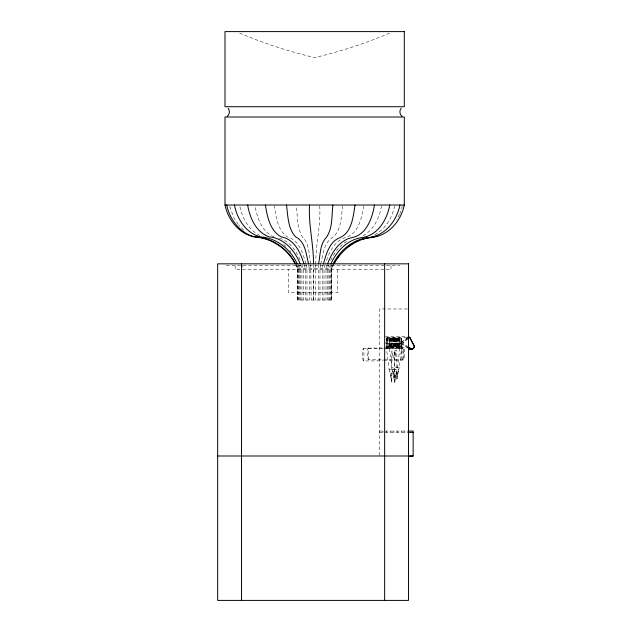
<?xml version="1.0" encoding="UTF-8"?>
<svg xmlns="http://www.w3.org/2000/svg" width="632" height="632" viewBox="0 0 632 632"><rect width="100%" height="100%" fill="white"/><g stroke="black" fill="none" stroke-linecap="round" stroke-linejoin="round"><path stroke-width="0.47" stroke-dasharray="3.16 2.37" d="M387.408 337.267L387.558 342.986L387.408 337.267L406.866 337.267M319.752 205.866C320.866 225.387 315.676 244.205 315.763 263.647M315.739 264.452L315.621 300.034M342.726 205.866C341.043 216.413 341.659 230.348 332.503 237.506C323.861 242.791 323.031 254.68 320.787 263.647M318.536 264.452L318.109 300.034M399.898 348.256L397.259 369.325L389.091 369.325L386.452 348.256L386.452 337.954L399.898 337.954L399.898 348.256L399.993 338.357M401.826 346.06L399.337 367.184L391.84 367.184L389.407 347.829M363.779 205.866C361.828 217.55 358.684 233.303 345.894 237.506C334.154 240.476 328.806 253.195 325.385 263.647M320.637 264.452L319.99 268.695L319.99 300.034M381.491 205.866C379.374 217.606 373.923 230.206 362.752 235.855M323.244 264.452L322.312 268.695L322.312 300.034M394.645 205.866C392.109 218.111 384.888 230.364 373.022 235.483M402.347 205.866L399.985 213.395M325.125 264.452L323.995 268.695L323.995 300.034M327.368 264.452L325.993 268.695L325.993 300.034M328.909 264.452L327.36 268.695L327.36 300.034M330.623 264.452L328.893 268.695L328.893 300.034M331.713 264.452L329.865 268.695L329.865 300.034M332.788 264.452L330.828 268.695L330.828 300.034M399.622 214.177L396.88 219.502M333.356 264.452L331.334 268.695L331.334 300.034M295.579 264.452L297.64 268.695L297.64 300.034L331.658 300.034L331.658 268.695L333.72 264.452M330.67 260.423C334.549 252.437 340.166 244.94 348.035 240.531M408.604 348.493L400.672 342.986L408.43 336.769M400.672 342.986L408.604 336.769M408.304 346.921L402.473 342.986L408.177 338.412M384.264 342.986L402.631 342.986L409.046 337.844M389.596 33.141C365.375 43.418 340.261 51.579 314.649 57.591C289.037 51.579 263.923 43.418 239.702 33.141M368.045 348.113L404.061 347.798M363.203 348.572L382.881 348.398M383.687 348.39L402.394 348.224M368.14 359.513A5.751 0.6 89.5 0 0 368.709 351.605A5.751 0.6 89.5 0 0 367.666 350.318A5.751 0.6 89.5 0 0 368.14 359.513L382.81 359.387M383.648 359.379L404.156 359.197M363.305 360.983A6.257 0.656 89.5 0 0 363.921 352.372A6.257 0.656 89.5 0 0 362.784 350.965A6.257 0.656 89.5 0 0 363.305 360.983L383.032 360.809M383.798 360.801L402.505 360.635M226.311 265.693L399.858 265.693M297.64 268.695L331.658 268.695M239.923 269.595L235.183 269.595L235.183 265.693M407.537 308.977L379.358 308.977L379.358 456.13M385.236 336.769L406.668 336.769M401.668 343.784L389.51 343.784L389.51 338.357M400.222 346.336L386.128 346.336L386.128 348.256L400.222 348.256L400.206 346.06M379.358 431.071L408.509 431.071M379.358 432.367L408.509 432.367M390.513 339.052L394.984 339.1M393.144 339.368L397.244 339.408M390.679 340.893L395.142 340.94M393.294 341.059L397.394 341.098M279.494 238.114C289.733 241.392 296.258 251.007 300.358 260.423M274.209 236.905C261.964 231.983 257.082 217.882 255.028 205.866M259.997 235.483C248.542 230.119 242.111 217.811 239.765 205.866M400.838 342.986L408.778 348.493M283.618 244.513L285.854 246.417M243.636 230.119L238.627 224.96M289.946 250.58L290.997 251.86M238.098 224.352L233.643 217.305L229.598 205.866M295.942 264.452L297.964 268.695L297.964 300.034M296.511 264.452L298.47 268.695L298.47 300.034M297.585 264.452L299.434 268.695L299.434 300.034M298.675 264.452L300.405 268.695L300.405 300.034M300.39 264.452L301.93 268.695L301.93 300.034M301.93 264.452L303.305 268.695L303.305 300.034M304.166 264.452L305.303 268.695L305.303 300.034M305.841 263.647C302.925 253.385 299.086 239.86 287.323 236.905C277.543 230.127 276.018 216.752 274.359 205.866M306.054 264.452L306.986 268.695L306.986 300.034M308.661 264.452L309.309 268.695L309.309 300.034M310.668 263.647C308.787 254.815 309.641 243.32 302.293 236.905C297.032 227.607 297.467 216.223 296.44 205.866M310.762 264.452L311.181 300.034M313.559 264.452L313.677 300.034M404.859 431.071L404.859 432.367M401.77 347.829L401.77 338.357L389.407 338.357L389.32 347.829M401.541 338.357L401.573 347.829M401.273 338.357L401.273 343.784M401.162 346.06L401.225 347.829M401.217 431.071L401.217 432.367M400.965 338.357L400.909 347.829M399.795 337.954L399.795 343.863L386.555 343.863L386.555 337.954M399.653 337.954L399.653 348.256M399.361 337.954L399.361 343.863M399.305 346.336L399.305 348.256M399.242 346.336L399.242 348.256M399.029 337.954L399.029 348.256M398.99 367.184L398.99 369.143L392.188 369.143L392.188 367.184M398.776 346.06L398.871 347.829M398.721 338.357L398.721 347.829M398.697 369.143L398.697 371.363L389.47 371.45L389.47 369.325M398.634 338.357L398.634 347.829M398.31 371.363L398.31 372.643L392.867 372.643L392.867 371.363M397.97 337.954L397.891 348.256M397.97 372.643L397.97 373.686L393.199 373.686L393.199 372.643M397.678 373.686L397.678 374.91L393.499 374.91L393.499 373.686M397.575 431.071L397.575 432.367M397.425 374.91L397.425 376.933L393.752 376.933L393.752 374.91M397.236 338.357L397.315 347.829M397.259 376.933L397.259 378.923L393.918 378.923L393.918 376.933M397.133 338.357L397.133 347.829M396.849 378.923L396.849 350.373L394.321 350.373L394.321 378.923M396.746 346.336L396.746 348.256M396.588 337.954L396.588 348.256M396.556 371.45L396.556 373.875L389.794 373.875L389.794 371.45M396.485 337.954L396.485 348.256M396.193 338.357L396.193 343.784M396.138 373.875L396.138 375.258L390.213 375.258L390.213 373.875M396.003 338.357L396.003 343.784M395.774 375.258L395.774 376.396L390.576 376.396L390.576 375.258M395.64 338.357L395.64 347.829M395.537 338.357L395.537 347.829M395.45 376.396L395.45 377.731L390.9 377.731L390.9 376.396M395.174 338.357L395.174 343.784M395.174 377.731L395.174 379.935L391.176 379.935L391.176 377.731M394.968 337.954L395.055 348.256M394.992 379.935L394.992 382.099L391.358 382.099L391.358 379.935M394.858 337.954L394.858 348.256M394.487 338.357L394.487 343.784M394.55 382.099L394.55 351.029L391.8 351.029L391.8 382.099M394.044 338.357L394.044 347.829M393.933 338.357L393.933 347.829M393.933 431.071L393.933 432.367M393.839 337.954L393.839 343.863M393.855 346.06L393.855 347.829M393.625 337.954L393.625 343.863M393.12 337.954L393.112 348.256M392.725 337.954L392.725 343.863M392.543 338.357L392.448 347.829L392.401 346.06M392.48 369.143L392.48 371.363M392.306 346.06L392.306 347.829M391.974 337.954L391.974 343.863M391.492 337.954L391.413 348.256M391.374 337.954L391.295 348.256M391.176 338.357L391.255 347.829M391.05 346.06L391.05 347.829M390.995 265.693L390.995 269.595L242.672 269.595L242.672 265.693M390.971 346.06L390.971 347.829M390.26 338.357L390.26 347.829M390.292 431.071L390.292 432.367M390.205 338.357L390.205 347.829M389.952 346.06L390.007 347.829M389.865 337.954L389.865 348.256M389.762 337.954L389.707 348.256M389.636 338.357L389.596 348.256M388.38 337.954L388.459 348.256M388.238 346.336L388.238 348.256M388.151 346.336L388.151 348.256M387.377 337.954L387.321 348.256M387.108 346.336L387.108 348.256M386.989 337.954L386.989 343.863M387.045 346.336L387.045 348.256M386.697 337.954L386.697 348.256M386.65 431.071L386.65 432.367M386.389 346.336L386.357 348.256M383 431.071L383 432.367M337.591 269.595L337.591 292.798L288.587 292.798L288.587 269.595M331.492 268.695L331.492 300.034M313.401 268.695L313.401 300.034M297.798 268.695L297.798 300.034M393.12 352.688L392.346 353.707L393.128 357.988L393.12 352.688M395.537 351.898L394.826 352.83L395.545 356.764L395.537 351.898M402.063 346.06L389.115 346.06L389.115 347.829L402.063 347.829L402.063 346.06M398.2 348.256L398.2 346.336L398.113 348.256M395.743 340.608A0.924 0.885 -89.5 0 0 395.213 339.108A0.924 0.885 -89.5 0 0 394.234 340.34A0.924 0.885 -89.5 0 0 395.743 340.608M391.887 340.569A0.924 0.885 -89.5 0 0 391.358 339.068A0.924 0.885 -89.5 0 0 390.378 340.3A0.924 0.885 -89.5 0 0 391.887 340.569M391.271 340.569A0.924 0.885 -89.5 0 0 390.742 339.068A0.924 0.885 -89.5 0 0 389.77 340.3A0.924 0.885 -89.5 0 0 391.271 340.569M401.81 350.626A6.257 0.656 89.5 0 0 402.331 360.635A6.257 0.656 89.5 0 0 402.947 352.032A6.257 0.656 89.5 0 0 401.81 350.626M394.4 340.767A0.853 0.814 -89.5 0 0 393.918 339.384A0.853 0.814 -89.5 0 0 393.017 340.514A0.853 0.814 -89.5 0 0 394.4 340.767M397.947 340.798A0.853 0.814 -89.5 0 0 397.457 339.416A0.853 0.814 -89.5 0 0 396.564 340.545A0.853 0.814 -89.5 0 0 397.947 340.798M403.524 350.002A5.751 0.6 89.5 0 0 403.998 359.205A5.751 0.6 89.5 0 0 404.567 351.297A5.751 0.6 89.5 0 0 403.524 350.002M393.839 340.759A0.853 0.814 -89.5 0 0 393.357 339.376A0.853 0.814 -89.5 0 0 392.456 340.514A0.853 0.814 -89.5 0 0 393.839 340.759"/><path stroke-width="0.95" d="M332.906 205.013C331.547 215.71 332.898 228.476 326.231 237.506C319.879 244.308 320.329 254.965 318.631 263.647M355.042 205.013C353.177 216.334 352.04 232.007 340.269 237.506C329.635 241.266 326.317 253.922 323.458 263.647M374.421 205.013C372.351 217.866 366.852 234.227 352.561 237.506C339.676 239.812 331.911 252.271 327.676 263.647M389.723 205.013C387.226 219.415 377.968 235.302 362.27 237.506C347.837 239.259 336.761 250.944 331.018 263.647M399.914 205.013C396.959 220.497 385.243 235.76 368.733 237.506C353.264 239.062 340.166 250.13 333.238 263.647M295.105 263.647C287.11 248.408 271.247 237.837 254.001 236.905C238.872 233.564 228.049 219.723 225 205.013L225 117.007L404.29 117.007L404.29 205.013C401.091 220.963 388.356 235.902 371.513 237.506C355.595 239.007 341.667 249.806 334.194 263.647M333.815 263.647L335.671 260.423M401.17 108.23C399.195 110.568 399.535 114.526 402.086 116.312M337.219 258.156L339.4 255.241M227.212 116.312C229.764 114.526 230.103 110.568 228.128 108.23M408.177 338.412L409.765 337.267L413.589 344.653A2.552 2.473 -89.6 0 1 411.242 348.951L409.765 348.042L411.242 348.951M347.497 247.057L350.286 245.018M350.989 244.513L352.451 243.644M354.647 242.333L358.447 240.531M376.854 236.123L362.357 239.125M225 205.013L404.29 205.013M407.672 337.267L409.765 337.267M408.509 431.071L413.146 431.071L413.146 456.13L408.509 456.13M408.509 432.367L413.146 432.367M217.669 455.996L413.146 455.996M411.084 348.951A2.552 2.473 -89.6 0 0 413.431 344.653L413.589 344.653M409.386 349.212L410.208 349.488A2.781 2.694 -89.6 0 0 412.799 348.738M410.208 349.488L408.604 348.493L408.991 348.777M408.146 346.921L409.931 348.042M295.484 263.647C287.734 248.55 272.226 237.845 255.17 236.905C240.176 233.5 229.693 219.581 226.73 205.013M297.166 263.647C290.467 249.237 276.595 237.916 260.392 236.905C245.998 233.168 237.071 218.917 234.456 205.013M409.607 337.267L413.431 344.653M300.042 263.647C294.931 250.541 284.1 238.177 269.311 236.905C256.055 232.386 249.814 217.835 247.641 205.013M303.913 263.647C300.437 252.46 294.196 239.062 281.327 236.905C270.03 230.877 267.194 216.61 265.393 205.013M308.511 263.647C306.157 254.404 305.367 241.519 295.61 236.905C287.884 228.468 287.892 215.773 286.501 205.013M313.535 263.647C313.559 243.928 308.377 224.818 309.53 205.013M384.651 263.836L384.651 600.4M241.527 263.836L241.527 600.4M412.625 348.738A2.781 2.694 -89.6 0 1 410.034 349.488M404.29 31.6L225 31.6L225 106.721L404.29 106.721L404.29 31.6M408.509 263.836L217.669 263.836L217.669 600.4L408.509 600.4L408.509 263.836"/></g></svg>
